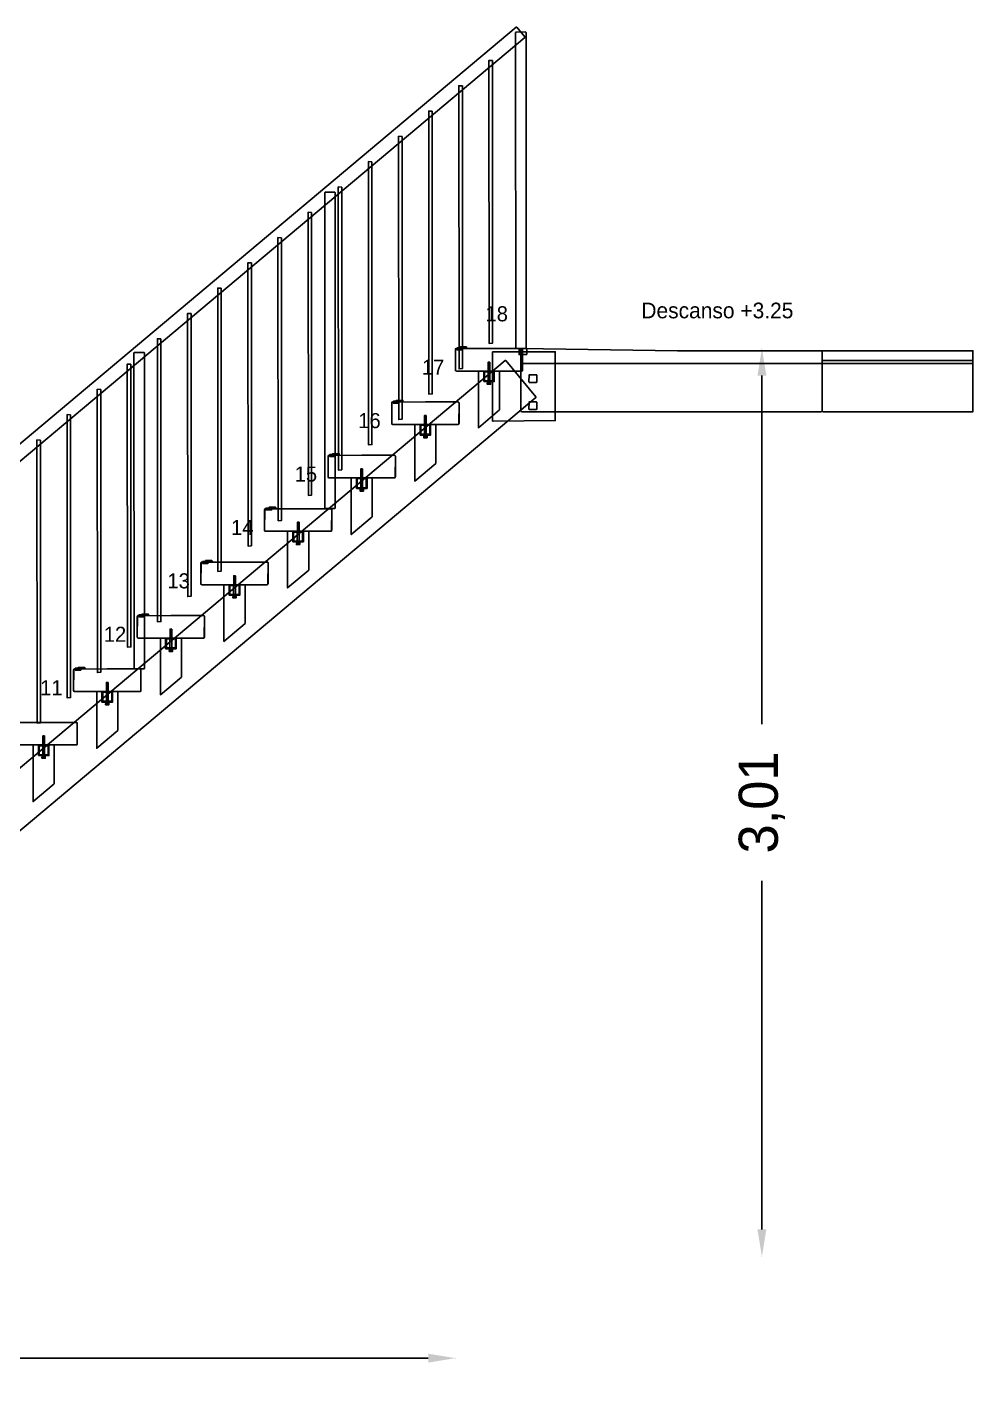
# Model space of a CAD drawing. Header units: metres. Extents: x 533 to 614.3, y -6.1 to 4.3.
# Drawn here: x 563.362 to 566.5, y -0.185 to 4.316 of the extents above; entities that cross this region are included whole.
import ezdxf

# ---------------------------------------------------------------- set-up
doc = ezdxf.new("R2010")
doc.units = ezdxf.units.M
for name, color, linetype in [('COTAS', 4, 'Continuous'), ('TEXTOS', 7, 'Continuous'), ('VISTA', 8, 'Continuous')]:
    doc.layers.add(name, color=color, linetype=linetype)
doc.dimstyles.get("Standard").update_dxf_attribs({"dimtxt": 2.5, "dimasz": 2.5, "dimexe": 1.25, "dimexo": 0.625, "dimtad": 1, "dimcen": 2.5, "dimazin": 3, "dimtfac": 1, "dimtmove": 0, "dimatfit": 3})

# ---------------------------------------------------------------- blocks, each defined once
blk = doc.blocks.new('_CLOSEDFILLED')
at = {"color": 0, "linetype": 'BYBLOCK'}
blk.add_solid([(-1, 0.164), (0, 0), (-1, -0.164)], dxfattribs=at)
blk = doc.blocks.new('*D3')
for p, q in [((565.8, 3.25), (565.8, 3.25)), ((565.8, 2.0036), (565.8, 3.16)), ((565.8, 0.3272), (565.8, 1.4836)), ((565.8, 0.2372), (565.8, 0.2372))]:
    blk.add_line(p, q)
at = {"layer": 'Defpoints'}
for p in [(565.8, 3.25), (565.8, 0.2372), (565.8, 0.2372)]:
    blk.add_point(p, dxfattribs=at)
at = {"layer": 'COTAS', "xscale": 0.09, "yscale": 0.09}
for p, rotation in [((565.8, 3.25), 90), ((565.8, 0.2372), 270)]:
    blk.add_blockref('_CLOSEDFILLED', p, dxfattribs=dict(at, rotation=rotation))
at = {"layer": 'COTAS', "insert": (565.8, 1.7436), "char_height": 0.13, "attachment_point": 5, "rotation": 90}
blk.add_mtext('3,01', dxfattribs=at)
blk = doc.blocks.new('*D4')
for p, q in [((561.194, -0.1), (561.194, -0.1)), ((561.284, -0.1), (562.7284, -0.1)), ((563.2484, -0.1), (564.6929, -0.1)), ((564.7829, -0.1), (564.7829, -0.1))]:
    blk.add_line(p, q)
at = {"layer": 'Defpoints'}
for p in [(561.194, -0.1), (561.194, -0.1), (564.7829, -0.1)]:
    blk.add_point(p, dxfattribs=at)
at = {"layer": 'COTAS', "xscale": 0.09, "yscale": 0.09, "rotation": 180}
blk.add_blockref('_CLOSEDFILLED', (561.194, -0.1), dxfattribs=at)
at = {"layer": 'COTAS', "xscale": 0.09, "yscale": 0.09}
blk.add_blockref('_CLOSEDFILLED', (564.7829, -0.1), dxfattribs=at)
at = {"layer": 'COTAS', "insert": (562.9884, -0.1), "char_height": 0.13, "attachment_point": 5}
blk.add_mtext('3,59', dxfattribs=at)

msp = doc.modelspace()

# ---------------------------------------------------------------- linework, layer by layer
at = {"layer": 'VISTA'}
for p, q in [((564.7832, 3.2475), (564.7829, 3.2465)), ((564.7829, 3.2125), (564.7829, 3.2465)), ((564.7832, 3.2475), (564.7835, 3.2485)), ((564.7837, 3.2488), (564.7835, 3.2485)), ((564.7837, 3.2488), (564.7839, 3.249)), ((564.7841, 3.2492), (564.7839, 3.249)), ((564.7844, 3.2494), (564.7841, 3.2492)), ((564.7854, 3.2497), (564.7844, 3.2494)), ((564.7864, 3.25), (564.7854, 3.2497)), ((564.7881, 3.246), (564.7881, 3.25)), ((564.7881, 3.246), (564.7882, 3.2459)), ((564.7882, 3.2459), (564.7883, 3.2458)), ((564.8063, 3.2458), (564.7883, 3.2458)), ((564.8065, 3.2459), (564.8063, 3.2458)), ((564.8065, 3.246), (564.8065, 3.25)), ((564.8065, 3.246), (564.8065, 3.2459)), ((564.8944, 3.25), (565.0025, 3.25)), ((565.0035, 3.2497), (565.0025, 3.25)), ((565.0045, 3.2494), (565.0035, 3.2497)), ((565.0048, 3.2492), (565.0045, 3.2494)), ((565.005, 3.249), (565.0048, 3.2492)), ((565.005, 3.249), (565.0052, 3.2488)), ((565.0054, 3.2485), (565.0052, 3.2488)), ((565.0054, 3.2485), (565.0057, 3.2475)), ((565.006, 3.2465), (565.0057, 3.2475)), ((565.006, 3.2465), (565.006, 3.2125)), ((564.7829, 3.2125), (564.7829, 3.1785)), ((565.006, 3.1785), (565.006, 3.2125)), ((564.7832, 3.1775), (564.7829, 3.1785)), ((564.7832, 3.1775), (564.7835, 3.1765)), ((564.7837, 3.1762), (564.7835, 3.1765)), ((564.7837, 3.1762), (564.7839, 3.176)), ((564.7839, 3.176), (564.7841, 3.1758)), ((564.7841, 3.1758), (564.7844, 3.1756)), ((564.7844, 3.1756), (564.7854, 3.1753)), ((564.7854, 3.1753), (564.7864, 3.175)), ((564.7864, 3.175), (564.8944, 3.175)), ((564.8944, 3.175), (565.0025, 3.175)), ((565.0025, 3.175), (565.0035, 3.1753)), ((565.0035, 3.1753), (565.0045, 3.1756)), ((565.0045, 3.1756), (565.0048, 3.1758)), ((565.0048, 3.1758), (565.005, 3.176)), ((565.005, 3.176), (565.0052, 3.1762)), ((565.0054, 3.1765), (565.0052, 3.1762)), ((565.0054, 3.1765), (565.0057, 3.1775)), ((565.006, 3.1785), (565.0057, 3.1775)), ((564.5721, 3.0703), (564.5718, 3.0693)), ((564.5718, 3.0353), (564.5718, 3.0693)), ((564.5721, 3.0703), (564.5724, 3.0713)), ((564.5726, 3.0715), (564.5724, 3.0713)), ((564.5726, 3.0715), (564.5728, 3.0718)), ((564.573, 3.0719), (564.5728, 3.0718)), ((564.5733, 3.0721), (564.573, 3.0719)), ((564.5743, 3.0725), (564.5733, 3.0721)), ((564.5753, 3.0728), (564.5743, 3.0725)), ((564.577, 3.0688), (564.577, 3.0728)), ((564.577, 3.0688), (564.5771, 3.0686)), ((564.5771, 3.0686), (564.5772, 3.0686)), ((564.5952, 3.0686), (564.5772, 3.0686)), ((564.5954, 3.0686), (564.5952, 3.0686)), ((564.5954, 3.0688), (564.5954, 3.0728)), ((564.5954, 3.0688), (564.5954, 3.0686)), ((564.6833, 3.0728), (564.7914, 3.0728)), ((564.7924, 3.0725), (564.7914, 3.0728)), ((564.7934, 3.0721), (564.7924, 3.0725)), ((564.7936, 3.0719), (564.7934, 3.0721)), ((564.7939, 3.0718), (564.7936, 3.0719)), ((564.7939, 3.0718), (564.7941, 3.0715)), ((564.7942, 3.0713), (564.7941, 3.0715)), ((564.7942, 3.0713), (564.7946, 3.0703)), ((564.7949, 3.0693), (564.7946, 3.0703)), ((564.7949, 3.0693), (564.7949, 3.0353)), ((564.5718, 3.0353), (564.5718, 3.0013)), ((564.7949, 3.0013), (564.7949, 3.0353)), ((564.5721, 3.0003), (564.5718, 3.0013)), ((564.5721, 3.0003), (564.5724, 2.9993)), ((564.5726, 2.999), (564.5724, 2.9993)), ((564.5726, 2.999), (564.5728, 2.9988)), ((564.5728, 2.9988), (564.573, 2.9986)), ((564.573, 2.9986), (564.5733, 2.9984)), ((564.5733, 2.9984), (564.5743, 2.9981)), ((564.5743, 2.9981), (564.5753, 2.9978)), ((564.5753, 2.9978), (564.6833, 2.9978)), ((564.6833, 2.9978), (564.7914, 2.9978)), ((564.7914, 2.9978), (564.7924, 2.9981)), ((564.7924, 2.9981), (564.7934, 2.9984)), ((564.7934, 2.9984), (564.7936, 2.9986)), ((564.7936, 2.9986), (564.7939, 2.9988)), ((564.7939, 2.9988), (564.7941, 2.999)), ((564.7942, 2.9993), (564.7941, 2.999)), ((564.7942, 2.9993), (564.7946, 3.0003)), ((564.7949, 3.0013), (564.7946, 3.0003)), ((564.361, 2.8931), (564.3607, 2.8921)), ((564.3607, 2.8581), (564.3607, 2.8921)), ((564.361, 2.8931), (564.3613, 2.8941)), ((564.3615, 2.8943), (564.3613, 2.8941)), ((564.3615, 2.8943), (564.3617, 2.8945)), ((564.3619, 2.8947), (564.3617, 2.8945)), ((564.3621, 2.8949), (564.3619, 2.8947)), ((564.3632, 2.8952), (564.3621, 2.8949)), ((564.3642, 2.8956), (564.3632, 2.8952)), ((564.3659, 2.8916), (564.3659, 2.8956)), ((564.3659, 2.8916), (564.366, 2.8914)), ((564.366, 2.8914), (564.3661, 2.8914)), ((564.3841, 2.8914), (564.3661, 2.8914)), ((564.3843, 2.8914), (564.3841, 2.8914)), ((564.3843, 2.8916), (564.3843, 2.8956)), ((564.3843, 2.8916), (564.3843, 2.8914)), ((564.4722, 2.8956), (564.5803, 2.8956)), ((564.5813, 2.8952), (564.5803, 2.8956)), ((564.5823, 2.8949), (564.5813, 2.8952)), ((564.5825, 2.8947), (564.5823, 2.8949)), ((564.5828, 2.8945), (564.5825, 2.8947)), ((564.5828, 2.8945), (564.5829, 2.8943)), ((564.5831, 2.8941), (564.5829, 2.8943)), ((564.5831, 2.8941), (564.5835, 2.8931)), ((564.5838, 2.8921), (564.5835, 2.8931)), ((564.5838, 2.8921), (564.5838, 2.8581)), ((564.3607, 2.8581), (564.3607, 2.8241)), ((564.5838, 2.8241), (564.5838, 2.8581)), ((564.361, 2.823), (564.3607, 2.8241)), ((564.361, 2.823), (564.3613, 2.822)), ((564.3615, 2.8218), (564.3613, 2.822)), ((564.3615, 2.8218), (564.3617, 2.8216)), ((564.3617, 2.8216), (564.3619, 2.8214)), ((564.3619, 2.8214), (564.3621, 2.8212)), ((564.3621, 2.8212), (564.3632, 2.8209)), ((564.3632, 2.8209), (564.3642, 2.8206)), ((564.3642, 2.8206), (564.4722, 2.8206)), ((564.4722, 2.8206), (564.5803, 2.8206)), ((564.5803, 2.8206), (564.5813, 2.8209)), ((564.5813, 2.8209), (564.5823, 2.8212)), ((564.5823, 2.8212), (564.5825, 2.8214)), ((564.5825, 2.8214), (564.5828, 2.8216)), ((564.5828, 2.8216), (564.5829, 2.8218)), ((564.5831, 2.822), (564.5829, 2.8218)), ((564.5831, 2.822), (564.5835, 2.823)), ((564.5838, 2.8241), (564.5835, 2.823)), ((564.1499, 2.7158), (564.1496, 2.7148)), ((564.1496, 2.6808), (564.1496, 2.7148)), ((564.1499, 2.7158), (564.1502, 2.7169)), ((564.1504, 2.7171), (564.1502, 2.7169)), ((564.1504, 2.7171), (564.1506, 2.7173)), ((564.1508, 2.7175), (564.1506, 2.7173)), ((564.151, 2.7177), (564.1508, 2.7175)), ((564.152, 2.718), (564.151, 2.7177)), ((564.1531, 2.7183), (564.152, 2.718)), ((564.1548, 2.7143), (564.1548, 2.7183)), ((564.1548, 2.7143), (564.1549, 2.7142)), ((564.1549, 2.7142), (564.155, 2.7141)), ((564.173, 2.7141), (564.155, 2.7141)), ((564.1731, 2.7142), (564.173, 2.7141)), ((564.1732, 2.7143), (564.1731, 2.7142)), ((564.1732, 2.7143), (564.1732, 2.7183)), ((564.2611, 2.7183), (564.3692, 2.7183)), ((564.3702, 2.718), (564.3692, 2.7183)), ((564.3712, 2.7177), (564.3702, 2.718)), ((564.3714, 2.7175), (564.3712, 2.7177)), ((564.3716, 2.7173), (564.3714, 2.7175)), ((564.3716, 2.7173), (564.3718, 2.7171)), ((564.372, 2.7169), (564.3718, 2.7171)), ((564.372, 2.7169), (564.3723, 2.7158)), ((564.3727, 2.7148), (564.3723, 2.7158)), ((564.3727, 2.7148), (564.3727, 2.6808)), ((564.1496, 2.6808), (564.1496, 2.6468)), ((564.3727, 2.6468), (564.3727, 2.6808)), ((564.1499, 2.6458), (564.1496, 2.6468)), ((564.1499, 2.6458), (564.1502, 2.6448)), ((564.1504, 2.6446), (564.1502, 2.6448)), ((564.1504, 2.6446), (564.1506, 2.6444)), ((564.1506, 2.6444), (564.1508, 2.6442)), ((564.1508, 2.6442), (564.151, 2.644)), ((564.151, 2.644), (564.152, 2.6437)), ((564.152, 2.6437), (564.1531, 2.6433)), ((564.1531, 2.6433), (564.2611, 2.6433)), ((564.2611, 2.6433), (564.3692, 2.6433)), ((564.3692, 2.6433), (564.3702, 2.6437)), ((564.3702, 2.6437), (564.3712, 2.644)), ((564.3712, 2.644), (564.3714, 2.6442)), ((564.3714, 2.6442), (564.3716, 2.6444)), ((564.3716, 2.6444), (564.3718, 2.6446)), ((564.372, 2.6448), (564.3718, 2.6446)), ((564.372, 2.6448), (564.3723, 2.6458)), ((564.3727, 2.6468), (564.3723, 2.6458)), ((563.9388, 2.5386), (563.9384, 2.5376)), ((563.9384, 2.5036), (563.9384, 2.5376)), ((563.9388, 2.5386), (563.9391, 2.5396)), ((563.9393, 2.5399), (563.9391, 2.5396)), ((563.9393, 2.5399), (563.9395, 2.5401)), ((563.9397, 2.5403), (563.9395, 2.5401)), ((563.9399, 2.5405), (563.9397, 2.5403)), ((563.9409, 2.5408), (563.9399, 2.5405)), ((563.9419, 2.5411), (563.9409, 2.5408)), ((563.9437, 2.5371), (563.9437, 2.5411)), ((563.9437, 2.5371), (563.9437, 2.537)), ((563.9437, 2.537), (563.9439, 2.5369)), ((563.9619, 2.5369), (563.9439, 2.5369)), ((563.962, 2.537), (563.9619, 2.5369)), ((563.9621, 2.5371), (563.962, 2.537)), ((563.9621, 2.5371), (563.9621, 2.5411)), ((564.05, 2.5411), (564.1581, 2.5411)), ((564.1591, 2.5408), (564.1581, 2.5411)), ((564.1601, 2.5405), (564.1591, 2.5408)), ((564.1603, 2.5403), (564.1601, 2.5405)), ((564.1605, 2.5401), (564.1603, 2.5403)), ((564.1605, 2.5401), (564.1607, 2.5399)), ((564.1609, 2.5396), (564.1607, 2.5399)), ((564.1609, 2.5396), (564.1612, 2.5386)), ((564.1616, 2.5376), (564.1612, 2.5386)), ((564.1616, 2.5376), (564.1616, 2.5036)), ((563.9384, 2.5036), (563.9384, 2.4696)), ((564.1616, 2.4696), (564.1616, 2.5036)), ((563.9388, 2.4686), (563.9384, 2.4696)), ((563.9388, 2.4686), (563.9391, 2.4676)), ((563.9393, 2.4674), (563.9391, 2.4676)), ((563.9393, 2.4674), (563.9395, 2.4671)), ((563.9395, 2.4671), (563.9397, 2.4669)), ((563.9397, 2.4669), (563.9399, 2.4668)), ((563.9399, 2.4668), (563.9409, 2.4664)), ((563.9409, 2.4664), (563.9419, 2.4661)), ((563.9419, 2.4661), (564.05, 2.4661)), ((564.05, 2.4661), (564.1581, 2.4661)), ((564.1581, 2.4661), (564.1591, 2.4664)), ((564.1591, 2.4664), (564.1601, 2.4668)), ((564.1601, 2.4668), (564.1603, 2.4669)), ((564.1603, 2.4669), (564.1605, 2.4671)), ((564.1605, 2.4671), (564.1607, 2.4674)), ((564.1609, 2.4676), (564.1607, 2.4674)), ((564.1609, 2.4676), (564.1612, 2.4686)), ((564.1616, 2.4696), (564.1612, 2.4686)), ((563.7277, 2.3614), (563.7273, 2.3604)), ((563.7273, 2.3264), (563.7273, 2.3604)), ((563.7277, 2.3614), (563.728, 2.3624)), ((563.7282, 2.3626), (563.728, 2.3624)), ((563.7282, 2.3626), (563.7284, 2.3629)), ((563.7286, 2.3631), (563.7284, 2.3629)), ((563.7288, 2.3632), (563.7286, 2.3631)), ((563.7298, 2.3636), (563.7288, 2.3632)), ((563.7308, 2.3639), (563.7298, 2.3636)), ((563.7326, 2.3599), (563.7326, 2.3639)), ((563.7326, 2.3599), (563.7326, 2.3597)), ((563.7326, 2.3597), (563.7328, 2.3597)), ((563.7508, 2.3597), (563.7328, 2.3597)), ((563.7509, 2.3597), (563.7508, 2.3597)), ((563.751, 2.3599), (563.7509, 2.3597)), ((563.751, 2.3599), (563.751, 2.3639)), ((563.8389, 2.3639), (563.9469, 2.3639)), ((563.948, 2.3636), (563.9469, 2.3639)), ((563.949, 2.3632), (563.948, 2.3636)), ((563.9492, 2.3631), (563.949, 2.3632)), ((563.9494, 2.3629), (563.9492, 2.3631)), ((563.9494, 2.3629), (563.9496, 2.3626)), ((563.9498, 2.3624), (563.9496, 2.3626)), ((563.9498, 2.3624), (563.9501, 2.3614)), ((563.9504, 2.3604), (563.9501, 2.3614)), ((563.9504, 2.3604), (563.9504, 2.3264)), ((563.7273, 2.3264), (563.7273, 2.2924)), ((563.9504, 2.2924), (563.9504, 2.3264)), ((563.7277, 2.2914), (563.7273, 2.2924)), ((563.7277, 2.2914), (563.728, 2.2904)), ((563.7282, 2.2901), (563.728, 2.2904)), ((563.7282, 2.2901), (563.7284, 2.2899)), ((563.7284, 2.2899), (563.7286, 2.2897)), ((563.7286, 2.2897), (563.7288, 2.2895)), ((563.7288, 2.2895), (563.7298, 2.2892)), ((563.7298, 2.2892), (563.7308, 2.2889)), ((563.7308, 2.2889), (563.8389, 2.2889)), ((563.8389, 2.2889), (563.9469, 2.2889)), ((563.9469, 2.2889), (563.948, 2.2892)), ((563.948, 2.2892), (563.949, 2.2895)), ((563.949, 2.2895), (563.9492, 2.2897)), ((563.9492, 2.2897), (563.9494, 2.2899)), ((563.9494, 2.2899), (563.9496, 2.2901)), ((563.9498, 2.2904), (563.9496, 2.2901)), ((563.9498, 2.2904), (563.9501, 2.2914)), ((563.9504, 2.2924), (563.9501, 2.2914)), ((563.5165, 2.1842), (563.5162, 2.1832)), ((563.5162, 2.1492), (563.5162, 2.1832)), ((563.5165, 2.1842), (563.5169, 2.1852)), ((563.5171, 2.1854), (563.5169, 2.1852)), ((563.5171, 2.1854), (563.5172, 2.1856)), ((563.5175, 2.1858), (563.5172, 2.1856)), ((563.5177, 2.186), (563.5175, 2.1858)), ((563.5187, 2.1863), (563.5177, 2.186)), ((563.5197, 2.1867), (563.5187, 2.1863)), ((563.5215, 2.1827), (563.5215, 2.1867)), ((563.5215, 2.1827), (563.5215, 2.1825)), ((563.5215, 2.1825), (563.5217, 2.1825)), ((563.5397, 2.1825), (563.5217, 2.1825)), ((563.5398, 2.1825), (563.5397, 2.1825)), ((563.5399, 2.1827), (563.5398, 2.1825)), ((563.5399, 2.1827), (563.5399, 2.1867)), ((563.6278, 2.1867), (563.7358, 2.1867)), ((563.7368, 2.1863), (563.7358, 2.1867)), ((563.7379, 2.186), (563.7368, 2.1863)), ((563.7381, 2.1858), (563.7379, 2.186)), ((563.7383, 2.1856), (563.7381, 2.1858)), ((563.7383, 2.1856), (563.7385, 2.1854)), ((563.7387, 2.1852), (563.7385, 2.1854)), ((563.7387, 2.1852), (563.739, 2.1842)), ((563.7393, 2.1832), (563.739, 2.1842)), ((563.7393, 2.1832), (563.7393, 2.1492)), ((563.5162, 2.1492), (563.5162, 2.1152)), ((563.7393, 2.1152), (563.7393, 2.1492)), ((563.5165, 2.1142), (563.5162, 2.1152)), ((563.5165, 2.1142), (563.5169, 2.1131)), ((563.5171, 2.1129), (563.5169, 2.1131)), ((563.5171, 2.1129), (563.5172, 2.1127)), ((563.5172, 2.1127), (563.5175, 2.1125)), ((563.5175, 2.1125), (563.5177, 2.1123)), ((563.5177, 2.1123), (563.5187, 2.112)), ((563.5187, 2.112), (563.5197, 2.1117)), ((563.5197, 2.1117), (563.6278, 2.1117)), ((563.6278, 2.1117), (563.7358, 2.1117)), ((563.7358, 2.1117), (563.7368, 2.112)), ((563.7368, 2.112), (563.7379, 2.1123)), ((563.7379, 2.1123), (563.7381, 2.1125)), ((563.7381, 2.1125), (563.7383, 2.1127)), ((563.7383, 2.1127), (563.7385, 2.1129)), ((563.7387, 2.1131), (563.7385, 2.1129)), ((563.7387, 2.1131), (563.739, 2.1142)), ((563.7393, 2.1152), (563.739, 2.1142)), ((563.4167, 2.0094), (563.5247, 2.0094)), ((563.5257, 2.0091), (563.5247, 2.0094)), ((563.5267, 2.0088), (563.5257, 2.0091)), ((563.527, 2.0086), (563.5267, 2.0088)), ((563.5272, 2.0084), (563.527, 2.0086)), ((563.5272, 2.0084), (563.5274, 2.0082)), ((563.5276, 2.008), (563.5274, 2.0082)), ((563.5276, 2.008), (563.5279, 2.007)), ((563.5282, 2.0059), (563.5279, 2.007)), ((563.5282, 2.0059), (563.5282, 1.9719)), ((563.5272, 1.9355), (563.5274, 1.9357)), ((563.5276, 1.9359), (563.5274, 1.9357)), ((563.5276, 1.9359), (563.5279, 1.9369)), ((563.5282, 1.9379), (563.5279, 1.9369)), ((563.5282, 1.9379), (563.5282, 1.9719)), ((563.3086, 1.9344), (563.4167, 1.9344)), ((563.4167, 1.9344), (563.5247, 1.9344)), ((563.5247, 1.9344), (563.5257, 1.9348)), ((563.5257, 1.9348), (563.5267, 1.9351)), ((563.5267, 1.9351), (563.527, 1.9353)), ((563.527, 1.9353), (563.5272, 1.9355))]:
    msp.add_line(p, q, dxfattribs=at)
for points in [[(564.9844, 4.3161), (564.9868, 4.3159), (565.0132, 4.284), (565.013, 4.2816), (561.2156, 1.0939), (561.2132, 1.0941), (561.1869, 1.1272), (564.9844, 4.3161)], [(564.9844, 4.3161), (564.9868, 4.3159), (565.0132, 4.284), (565.013, 4.2816), (561.2156, 1.0939), (561.2132, 1.0941), (561.1869, 1.1272), (564.9844, 4.3161)], [(564.9825, 4.2981), (564.9842, 4.2998), (565.0158, 4.3), (565.0175, 4.2983), (565.0175, 3.2517), (565.0158, 3.25), (564.9833, 3.2503), (564.9825, 4.2981)], [(564.9825, 4.2981), (564.9842, 4.2998), (565.0158, 4.3), (565.0175, 4.2983), (565.0175, 3.2517), (565.0158, 3.25), (564.9833, 3.2503), (564.9825, 4.2981)], [(564.906, 4.2051), (564.906, 3.2671), (564.895, 3.266), (564.8943, 4.2057), (564.906, 4.2051)], [(564.906, 4.2051), (564.906, 3.2671), (564.895, 3.266), (564.8943, 4.2057), (564.906, 4.2051)], [(564.806, 4.1212), (564.806, 3.1832), (564.795, 3.182), (564.7943, 4.1217), (564.806, 4.1212)], [(564.806, 4.1212), (564.806, 3.1832), (564.795, 3.182), (564.7943, 4.1217), (564.806, 4.1212)], [(564.706, 4.0372), (564.706, 3.0992), (564.695, 3.0981), (564.6943, 4.0378), (564.706, 4.0372)], [(564.706, 4.0372), (564.706, 3.0992), (564.695, 3.0981), (564.6943, 4.0378), (564.706, 4.0372)], [(564.606, 3.9533), (564.606, 3.0153), (564.595, 3.0141), (564.5943, 3.9538), (564.606, 3.9533)], [(564.606, 3.9533), (564.606, 3.0153), (564.595, 3.0141), (564.5943, 3.9538), (564.606, 3.9533)], [(564.506, 3.8693), (564.506, 2.9313), (564.495, 2.9302), (564.4943, 3.8699), (564.506, 3.8693)], [(564.506, 3.8693), (564.506, 2.9313), (564.495, 2.9302), (564.4943, 3.8699), (564.506, 3.8693)], [(564.406, 3.7854), (564.406, 2.8474), (564.395, 2.8462), (564.3943, 3.7859), (564.406, 3.7854)], [(564.406, 3.7854), (564.406, 2.8474), (564.395, 2.8462), (564.3943, 3.7859), (564.406, 3.7854)], [(564.3492, 3.7664), (564.3509, 3.7681), (564.3825, 3.7685), (564.3842, 3.7669), (564.3842, 2.7203), (564.3825, 2.7185), (564.35, 2.7186), (564.3492, 3.7664)], [(564.3492, 3.7664), (564.3509, 3.7681), (564.3825, 3.7685), (564.3842, 3.7669), (564.3842, 2.7203), (564.3825, 2.7185), (564.35, 2.7186), (564.3492, 3.7664)], [(564.306, 3.7014), (564.306, 2.7634), (564.295, 2.7623), (564.2943, 3.702), (564.306, 3.7014)], [(564.306, 3.7014), (564.306, 2.7634), (564.295, 2.7623), (564.2943, 3.702), (564.306, 3.7014)], [(564.206, 3.6175), (564.206, 2.6795), (564.195, 2.6784), (564.1943, 3.6181), (564.206, 3.6175)], [(564.206, 3.6175), (564.206, 2.6795), (564.195, 2.6784), (564.1943, 3.6181), (564.206, 3.6175)], [(564.106, 3.5336), (564.106, 2.5956), (564.095, 2.5944), (564.0943, 3.5341), (564.106, 3.5336)], [(564.106, 3.5336), (564.106, 2.5956), (564.095, 2.5944), (564.0943, 3.5341), (564.106, 3.5336)], [(564.006, 3.4496), (564.006, 2.5116), (563.995, 2.5105), (563.9943, 3.4502), (564.006, 3.4496)], [(564.006, 3.4496), (564.006, 2.5116), (563.995, 2.5105), (563.9943, 3.4502), (564.006, 3.4496)], [(563.906, 3.3657), (563.906, 2.4277), (563.895, 2.4265), (563.8943, 3.3662), (563.906, 3.3657)], [(563.906, 3.3657), (563.906, 2.4277), (563.895, 2.4265), (563.8943, 3.3662), (563.906, 3.3657)], [(563.806, 3.2817), (563.806, 2.3437), (563.795, 2.3426), (563.7943, 3.2823), (563.806, 3.2817)], [(563.806, 3.2817), (563.806, 2.3437), (563.795, 2.3426), (563.7943, 3.2823), (563.806, 3.2817)], [(564.7864, 3.25), (565.0045, 3.2494), (565.006, 3.2465), (565.0054, 3.1765), (565.0025, 3.175), (564.7844, 3.1756), (564.7835, 3.1765), (564.7829, 3.1785), (564.7835, 3.2485), (564.7864, 3.25)], [(564.7846, 3.2483), (564.7846, 3.249), (564.7839, 3.2483), (564.7846, 3.2483)], [(564.8063, 3.252), (564.8063, 3.246), (564.7883, 3.246), (564.7883, 3.252), (564.8063, 3.252)], [(564.8063, 3.246), (564.7973, 3.246), (564.7883, 3.246), (564.7883, 3.249), (564.7883, 3.252), (564.7973, 3.252), (564.8063, 3.252), (564.8063, 3.249), (564.8063, 3.246)], [(564.7981, 3.2502), (564.7979, 3.2507), (564.7979, 3.2543), (564.7981, 3.2548), (564.7986, 3.255), (564.8192, 3.255), (564.8197, 3.2548), (564.8199, 3.2543), (564.8199, 3.2507), (564.8197, 3.2502), (564.8192, 3.25), (564.7986, 3.25), (564.7981, 3.2502)], [(564.7986, 3.255), (564.8199, 3.2543), (564.8192, 3.25), (564.7981, 3.2507), (564.7986, 3.255)], [(565.0195, 3.25), (565.0195, 3.23), (564.9945, 3.2299), (564.9945, 3.2499), (565.0195, 3.25)], [(565.0195, 3.23), (565.007, 3.23), (564.9945, 3.2299), (564.9945, 3.2399), (564.9945, 3.2499), (565.007, 3.25), (565.0195, 3.25), (565.0195, 3.24), (565.0195, 3.23)], [(565.0003, 3.2003), (565, 3.201), (565, 3.249), (565.0003, 3.2497), (565.001, 3.25), (565.52, 3.2422), (565.999, 3.2422), (565.9997, 3.2419), (566, 3.2412), (566, 3.201), (565.9997, 3.2003), (565.999, 3.2), (565.001, 3.2), (565.0003, 3.2003)], [(565.0047, 3.2487), (565.0043, 3.249), (565.0043, 3.2483), (565.0047, 3.2487)], [(566.001, 3.21), (566.0003, 3.2103), (566, 3.211), (566, 3.2412), (566.0003, 3.2419), (566.0011, 3.2422), (566.5, 3.2422), (566.5, 3.21), (566.001, 3.21)], [(564.9477, 3.2099), (564.9501, 3.2097), (565.0499, 3.0896), (565.0496, 3.0872), (561.2523, -0.0999), (561.2513, -0.1003), (561.2513, -0.1001), (561.2521, -0.0997), (561.2518, -0.0994), (561.2499, -0.0997), (561.1502, 0.0216), (564.9477, 3.2099)], [(564.9477, 3.2099), (564.9501, 3.2097), (565.0499, 3.0896), (565.0496, 3.0872), (561.2523, -0.0999), (561.2513, -0.1003), (561.2513, -0.1001), (561.2521, -0.0997), (561.2518, -0.0994), (561.2499, -0.0997), (561.1502, 0.0216), (564.9477, 3.2099)], [(563.706, 3.1978), (563.706, 2.2598), (563.695, 2.2586), (563.6943, 3.1983), (563.706, 3.1978)], [(563.706, 3.1978), (563.706, 2.2598), (563.695, 2.2586), (563.6943, 3.1983), (563.706, 3.1978)], [(563.7158, 3.2347), (563.7175, 3.2365), (563.7491, 3.2369), (563.7508, 3.2352), (563.7508, 2.1886), (563.7491, 2.1869), (563.7167, 2.1869), (563.7158, 3.2347)], [(563.7158, 3.2347), (563.7175, 3.2365), (563.7491, 3.2369), (563.7508, 3.2352), (563.7508, 2.1886), (563.7491, 2.1869), (563.7167, 2.1869), (563.7158, 3.2347)], [(564.8974, 3.205), (564.8974, 3.135), (564.8914, 3.135), (564.8918, 3.205), (564.8974, 3.205)], [(564.8974, 3.205), (564.8974, 3.135), (564.8914, 3.135), (564.8918, 3.205), (564.8974, 3.205)], [(564.9059, 3.2379), (564.908, 3.2388), (565.1141, 3.2391), (565.1141, 3.0109), (564.908, 3.0088), (564.9059, 3.0096), (564.9059, 3.2379)], [(564.9059, 3.2379), (564.908, 3.2388), (565.1141, 3.2391), (565.1141, 3.0109), (564.908, 3.0088), (564.9059, 3.0096), (564.9059, 3.2379)], [(564.9065, 3.2373), (564.9065, 3.2379), (564.9059, 3.2379), (564.9065, 3.2373)], [(564.9065, 3.2373), (564.9065, 3.2379), (564.9059, 3.2379), (564.9065, 3.2373)], [(565.0009, 3.0409), (565.0007, 3.0411), (565.0006, 3.0413), (565.0003, 3.0422), (565, 3.043), (565, 3.1231), (565, 3.197), (565.0003, 3.1979), (565.0006, 3.1987), (565.0007, 3.1989), (565.0009, 3.1991), (565.0011, 3.1993), (565.0013, 3.1994), (565.0022, 3.1997), (565.003, 3.2), (565.52, 3.2), (565.997, 3.2), (565.9979, 3.1997), (565.9987, 3.1994), (565.9989, 3.1993), (565.9991, 3.1991), (565.9993, 3.1989), (565.9994, 3.1987), (565.9997, 3.1979), (566, 3.197), (566, 3.1231), (566, 3.043), (565.9997, 3.0422), (565.9994, 3.0413), (565.9993, 3.0411), (565.9991, 3.0409), (565.9989, 3.0407), (565.9987, 3.0406), (565.9979, 3.0403), (565.997, 3.04), (565.52, 3.04), (565.003, 3.04), (565.0022, 3.0403), (565.0013, 3.0406), (565.0011, 3.0407), (565.0009, 3.0409)], [(565.1135, 3.2385), (565.1141, 3.2385), (565.1141, 3.2391), (565.1135, 3.2385)], [(565.1135, 3.2385), (565.1141, 3.2385), (565.1141, 3.2391), (565.1135, 3.2385)], [(566, 3.2), (566, 3.21), (566.5, 3.21), (566.5, 3.2), (566, 3.2)], [(566.0009, 3.0409), (566.0007, 3.0411), (566.0006, 3.0413), (566.0003, 3.0422), (566, 3.043), (566, 3.1231), (566, 3.197), (566.0003, 3.1979), (566.0006, 3.1987), (566.0007, 3.1989), (566.0009, 3.1991), (566.0011, 3.1993), (566.0013, 3.1994), (566.0022, 3.1997), (566.003, 3.2), (566.5, 3.2), (566.5, 3.04), (566.003, 3.04), (566.0022, 3.0403), (566.0013, 3.0406), (566.0011, 3.0407), (566.0009, 3.0409)], [(564.7839, 3.1764), (564.7839, 3.1764), (564.7842, 3.1763), (564.7839, 3.1764)], [(564.7842, 3.1763), (564.7846, 3.176), (564.7846, 3.1767), (564.7842, 3.1763)], [(564.9294, 3.0458), (564.8594, 2.987), (564.8594, 3.175), (564.9294, 3.175), (564.9294, 3.0458)], [(564.9294, 3.0458), (564.8594, 2.987), (564.8594, 3.175), (564.9294, 3.175), (564.9294, 3.0458)], [(564.877, 3.14), (564.877, 3.1401), (564.8769, 3.1405), (564.8769, 3.1745), (564.877, 3.1749), (564.877, 3.175), (564.9119, 3.175), (564.9119, 3.1749), (564.9119, 3.1745), (564.9119, 3.1405), (564.9119, 3.1401), (564.9119, 3.14), (564.877, 3.14)], [(564.877, 3.14), (564.877, 3.175), (564.9119, 3.175), (564.9116, 3.1401), (564.877, 3.14)], [(564.9094, 3.1425), (564.9094, 3.1725), (564.8794, 3.1725), (564.8797, 3.1429), (564.9094, 3.1425)], [(565.0043, 3.176), (565.005, 3.1767), (565.0043, 3.1767), (565.0043, 3.176)], [(565.0287, 3.1373), (565.027, 3.1387), (565.0273, 3.1623), (565.0277, 3.1613), (565.0287, 3.163), (565.0523, 3.1627), (565.0513, 3.1623), (565.053, 3.1613), (565.0527, 3.1377), (565.0523, 3.1387), (565.0513, 3.137), (565.0287, 3.137), (565.0287, 3.1373)], [(565.0287, 3.1373), (565.027, 3.1387), (565.0273, 3.1623), (565.0277, 3.1613), (565.0287, 3.163), (565.0523, 3.1627), (565.0513, 3.1623), (565.053, 3.1613), (565.0527, 3.1377), (565.0523, 3.1387), (565.0513, 3.137), (565.0287, 3.137), (565.0287, 3.1373)], [(563.606, 3.1138), (563.606, 2.1758), (563.595, 2.1747), (563.5943, 3.1144), (563.606, 3.1138)], [(563.606, 3.1138), (563.606, 2.1758), (563.595, 2.1747), (563.5943, 3.1144), (563.606, 3.1138)], [(564.8999, 3.14), (564.8999, 3.131), (564.8889, 3.131), (564.8897, 3.14), (564.8999, 3.14)], [(564.8999, 3.14), (564.8999, 3.131), (564.8889, 3.131), (564.8897, 3.14), (564.8999, 3.14)], [(564.5753, 3.0728), (564.7934, 3.0721), (564.7949, 3.0693), (564.7942, 2.9993), (564.7914, 2.9978), (564.5733, 2.9984), (564.5718, 3.0013), (564.5724, 3.0713), (564.5753, 3.0728)], [(564.5735, 3.071), (564.5735, 3.0717), (564.5728, 3.071), (564.5735, 3.071)], [(564.5952, 3.0748), (564.5952, 3.0688), (564.5772, 3.0688), (564.5772, 3.0748), (564.5952, 3.0748)], [(564.5952, 3.0688), (564.5862, 3.0688), (564.5772, 3.0688), (564.5772, 3.0718), (564.5772, 3.0748), (564.5862, 3.0748), (564.5952, 3.0748), (564.5952, 3.0718), (564.5952, 3.0688)], [(564.587, 3.073), (564.5868, 3.0735), (564.5868, 3.0771), (564.587, 3.0776), (564.5875, 3.0778), (564.6081, 3.0778), (564.6086, 3.0776), (564.6088, 3.0771), (564.6088, 3.0735), (564.6086, 3.073), (564.6081, 3.0728), (564.5875, 3.0728), (564.587, 3.073)], [(564.5875, 3.0778), (564.6088, 3.0771), (564.6081, 3.0728), (564.587, 3.0735), (564.5875, 3.0778)], [(564.7936, 3.0715), (564.7931, 3.0717), (564.7931, 3.071), (564.7936, 3.0715)], [(565.0287, 3.0473), (565.027, 3.0487), (565.0273, 3.0723), (565.0277, 3.0713), (565.0287, 3.073), (565.0523, 3.0727), (565.0513, 3.0723), (565.053, 3.0713), (565.0527, 3.0477), (565.0523, 3.0487), (565.0513, 3.047), (565.0287, 3.047), (565.0287, 3.0473)], [(565.0287, 3.0473), (565.027, 3.0487), (565.0273, 3.0723), (565.0277, 3.0713), (565.0287, 3.073), (565.0523, 3.0727), (565.0513, 3.0723), (565.053, 3.0713), (565.0527, 3.0477), (565.0523, 3.0487), (565.0513, 3.047), (565.0287, 3.047), (565.0287, 3.0473)], [(563.506, 3.0299), (563.506, 2.0919), (563.495, 2.0907), (563.4943, 3.0304), (563.506, 3.0299)], [(563.506, 3.0299), (563.506, 2.0919), (563.495, 2.0907), (563.4943, 3.0304), (563.506, 3.0299)], [(564.6863, 3.0278), (564.6863, 2.9578), (564.6803, 2.9578), (564.6807, 3.0278), (564.6863, 3.0278)], [(564.6863, 3.0278), (564.6863, 2.9578), (564.6803, 2.9578), (564.6807, 3.0278), (564.6863, 3.0278)], [(564.5731, 2.9991), (564.5735, 2.9988), (564.5735, 2.9995), (564.5731, 2.9991)], [(564.7183, 2.8685), (564.6483, 2.8098), (564.6483, 2.9978), (564.7183, 2.9978), (564.7183, 2.8685)], [(564.7183, 2.8685), (564.6483, 2.8098), (564.6483, 2.9978), (564.7183, 2.9978), (564.7183, 2.8685)], [(564.6659, 2.9628), (564.6659, 2.9629), (564.6658, 2.9633), (564.6658, 2.9973), (564.6659, 2.9976), (564.6659, 2.9978), (564.7008, 2.9978), (564.7008, 2.9976), (564.7008, 2.9973), (564.7008, 2.9633), (564.7008, 2.9629), (564.7008, 2.9628), (564.6659, 2.9628)], [(564.6659, 2.9628), (564.6659, 2.9978), (564.7008, 2.9978), (564.7005, 2.9629), (564.6659, 2.9628)], [(564.6983, 2.9653), (564.6983, 2.9953), (564.6683, 2.9953), (564.6686, 2.9656), (564.6983, 2.9653)], [(564.7931, 2.9988), (564.7939, 2.9995), (564.7931, 2.9995), (564.7931, 2.9988)], [(564.9065, 3.0103), (564.9059, 3.0103), (564.9059, 3.0096), (564.9065, 3.0103)], [(564.9065, 3.0103), (564.9059, 3.0103), (564.9059, 3.0096), (564.9065, 3.0103)], [(565.1135, 3.0115), (565.1135, 3.0109), (565.1141, 3.0109), (565.1135, 3.0115)], [(565.1135, 3.0115), (565.1135, 3.0109), (565.1141, 3.0109), (565.1135, 3.0115)], [(563.406, 2.9459), (563.406, 2.0079), (563.395, 2.0068), (563.3943, 2.9465), (563.406, 2.9459)], [(563.406, 2.9459), (563.406, 2.0079), (563.395, 2.0068), (563.3943, 2.9465), (563.406, 2.9459)], [(564.6888, 2.9628), (564.6888, 2.9538), (564.6778, 2.9538), (564.6786, 2.9628), (564.6888, 2.9628)], [(564.6888, 2.9628), (564.6888, 2.9538), (564.6778, 2.9538), (564.6786, 2.9628), (564.6888, 2.9628)], [(564.3642, 2.8956), (564.5823, 2.8949), (564.5838, 2.8921), (564.5831, 2.822), (564.5803, 2.8206), (564.3621, 2.8212), (564.3607, 2.8241), (564.3613, 2.8941), (564.3642, 2.8956)], [(564.3624, 2.8938), (564.3624, 2.8945), (564.3617, 2.8938), (564.3624, 2.8938)], [(564.3841, 2.8976), (564.3841, 2.8916), (564.3661, 2.8916), (564.3661, 2.8976), (564.3841, 2.8976)], [(564.3841, 2.8916), (564.3751, 2.8916), (564.3661, 2.8916), (564.3661, 2.8946), (564.3661, 2.8976), (564.3751, 2.8976), (564.3841, 2.8976), (564.3841, 2.8946), (564.3841, 2.8916)], [(564.3759, 2.8958), (564.3757, 2.8963), (564.3757, 2.8999), (564.3759, 2.9004), (564.3764, 2.9006), (564.397, 2.9006), (564.3975, 2.9004), (564.3977, 2.8999), (564.3977, 2.8963), (564.3975, 2.8958), (564.397, 2.8956), (564.3764, 2.8956), (564.3759, 2.8958)], [(564.3764, 2.9006), (564.3977, 2.8999), (564.397, 2.8956), (564.3759, 2.8963), (564.3764, 2.9006)], [(564.5825, 2.8943), (564.582, 2.8945), (564.582, 2.8938), (564.5825, 2.8943)], [(564.4752, 2.8506), (564.4752, 2.7806), (564.4692, 2.7806), (564.4696, 2.8506), (564.4752, 2.8506)], [(564.4752, 2.8506), (564.4752, 2.7806), (564.4692, 2.7806), (564.4696, 2.8506), (564.4752, 2.8506)], [(564.362, 2.8218), (564.3624, 2.8216), (564.3624, 2.8223), (564.362, 2.8218)], [(564.5072, 2.6913), (564.4372, 2.6326), (564.4372, 2.8206), (564.5072, 2.8206), (564.5072, 2.6913)], [(564.5072, 2.6913), (564.4372, 2.6326), (564.4372, 2.8206), (564.5072, 2.8206), (564.5072, 2.6913)], [(564.4548, 2.7856), (564.4547, 2.7857), (564.4547, 2.7861), (564.4547, 2.8201), (564.4547, 2.8204), (564.4548, 2.8206), (564.4896, 2.8206), (564.4897, 2.8204), (564.4897, 2.8201), (564.4897, 2.7861), (564.4897, 2.7857), (564.4896, 2.7856), (564.4548, 2.7856)], [(564.4548, 2.7856), (564.4548, 2.8206), (564.4896, 2.8206), (564.4894, 2.7857), (564.4548, 2.7856)], [(564.4872, 2.7881), (564.4872, 2.8181), (564.4572, 2.8181), (564.4575, 2.7884), (564.4872, 2.7881)], [(564.582, 2.8216), (564.5827, 2.8223), (564.582, 2.8223), (564.582, 2.8216)], [(564.4777, 2.7856), (564.4777, 2.7766), (564.4667, 2.7766), (564.4675, 2.7856), (564.4777, 2.7856)], [(564.4777, 2.7856), (564.4777, 2.7766), (564.4667, 2.7766), (564.4675, 2.7856), (564.4777, 2.7856)], [(564.1531, 2.7183), (564.3712, 2.7177), (564.3727, 2.7148), (564.372, 2.6448), (564.3692, 2.6433), (564.151, 2.644), (564.1496, 2.6468), (564.1502, 2.7169), (564.1531, 2.7183)], [(564.1513, 2.7166), (564.1513, 2.7173), (564.1506, 2.7166), (564.1513, 2.7166)], [(564.173, 2.7203), (564.173, 2.7143), (564.155, 2.7143), (564.155, 2.7203), (564.173, 2.7203)], [(564.173, 2.7143), (564.164, 2.7143), (564.155, 2.7143), (564.155, 2.7173), (564.155, 2.7203), (564.164, 2.7203), (564.173, 2.7203), (564.173, 2.7173), (564.173, 2.7143)], [(564.1648, 2.7185), (564.1646, 2.719), (564.1646, 2.7226), (564.1648, 2.7231), (564.1653, 2.7233), (564.1859, 2.7233), (564.1864, 2.7231), (564.1866, 2.7226), (564.1866, 2.719), (564.1864, 2.7185), (564.1859, 2.7183), (564.1653, 2.7183), (564.1648, 2.7185)], [(564.1653, 2.7233), (564.1866, 2.7226), (564.1859, 2.7183), (564.1648, 2.719), (564.1653, 2.7233)], [(564.3714, 2.717), (564.3709, 2.7173), (564.3709, 2.7166), (564.3714, 2.717)], [(564.2641, 2.6733), (564.2641, 2.6033), (564.2581, 2.6033), (564.2585, 2.6733), (564.2641, 2.6733)], [(564.2641, 2.6733), (564.2641, 2.6033), (564.2581, 2.6033), (564.2585, 2.6733), (564.2641, 2.6733)], [(564.1508, 2.6446), (564.1513, 2.6444), (564.1513, 2.6451), (564.1508, 2.6446)], [(564.2961, 2.5141), (564.2261, 2.4553), (564.2261, 2.6433), (564.2961, 2.6433), (564.2961, 2.5141)], [(564.2961, 2.5141), (564.2261, 2.4553), (564.2261, 2.6433), (564.2961, 2.6433), (564.2961, 2.5141)], [(564.2437, 2.6083), (564.2436, 2.6085), (564.2436, 2.6088), (564.2436, 2.6428), (564.2436, 2.6432), (564.2437, 2.6433), (564.2785, 2.6433), (564.2786, 2.6432), (564.2786, 2.6428), (564.2786, 2.6088), (564.2786, 2.6085), (564.2785, 2.6083), (564.2437, 2.6083)], [(564.2437, 2.6083), (564.2437, 2.6433), (564.2785, 2.6433), (564.2783, 2.6085), (564.2437, 2.6083)], [(564.2761, 2.6108), (564.2761, 2.6408), (564.2461, 2.6408), (564.2464, 2.6112), (564.2761, 2.6108)], [(564.3709, 2.6444), (564.3716, 2.6451), (564.3709, 2.6451), (564.3709, 2.6444)], [(564.2666, 2.6083), (564.2666, 2.5993), (564.2556, 2.5993), (564.2563, 2.6083), (564.2666, 2.6083)], [(564.2666, 2.6083), (564.2666, 2.5993), (564.2556, 2.5993), (564.2563, 2.6083), (564.2666, 2.6083)], [(563.9419, 2.5411), (564.1601, 2.5405), (564.1616, 2.5376), (564.1609, 2.4676), (564.1581, 2.4661), (563.9399, 2.4668), (563.9384, 2.4696), (563.9391, 2.5396), (563.9419, 2.5411)], [(563.9402, 2.5394), (563.9402, 2.5401), (563.9395, 2.5394), (563.9402, 2.5394)], [(563.9619, 2.5431), (563.9619, 2.5371), (563.9439, 2.5371), (563.9439, 2.5431), (563.9619, 2.5431)], [(563.9619, 2.5371), (563.9529, 2.5371), (563.9439, 2.5371), (563.9439, 2.5401), (563.9439, 2.5431), (563.9529, 2.5431), (563.9619, 2.5431), (563.9619, 2.5401), (563.9619, 2.5371)], [(563.9537, 2.5413), (563.9534, 2.5418), (563.9534, 2.5454), (563.9537, 2.5459), (563.9541, 2.5461), (563.9747, 2.5461), (563.9752, 2.5459), (563.9754, 2.5454), (563.9754, 2.5418), (563.9752, 2.5413), (563.9747, 2.5411), (563.9541, 2.5411), (563.9537, 2.5413)], [(563.9541, 2.5461), (563.9754, 2.5454), (563.9747, 2.5411), (563.9537, 2.5418), (563.9541, 2.5461)], [(564.1603, 2.5398), (564.1598, 2.5401), (564.1598, 2.5394), (564.1603, 2.5398)], [(564.053, 2.4961), (564.053, 2.4261), (564.047, 2.4261), (564.0474, 2.4961), (564.053, 2.4961)], [(564.053, 2.4961), (564.053, 2.4261), (564.047, 2.4261), (564.0474, 2.4961), (564.053, 2.4961)], [(563.9397, 2.4674), (563.9402, 2.4671), (563.9402, 2.4679), (563.9397, 2.4674)], [(564.085, 2.3369), (564.015, 2.2781), (564.015, 2.4661), (564.085, 2.4661), (564.085, 2.3369)], [(564.085, 2.3369), (564.015, 2.2781), (564.015, 2.4661), (564.085, 2.4661), (564.085, 2.3369)], [(564.0326, 2.4311), (564.0325, 2.4313), (564.0325, 2.4316), (564.0325, 2.4656), (564.0325, 2.466), (564.0326, 2.4661), (564.0674, 2.4661), (564.0675, 2.466), (564.0675, 2.4656), (564.0675, 2.4316), (564.0675, 2.4313), (564.0674, 2.4311), (564.0326, 2.4311)], [(564.0326, 2.4311), (564.0326, 2.4661), (564.0674, 2.4661), (564.0672, 2.4313), (564.0326, 2.4311)], [(564.065, 2.4336), (564.065, 2.4636), (564.035, 2.4636), (564.035, 2.4336), (564.065, 2.4336)], [(564.0555, 2.4311), (564.0555, 2.4221), (564.0445, 2.4221), (564.0452, 2.4311), (564.0555, 2.4311)], [(564.0555, 2.4311), (564.0555, 2.4221), (564.0445, 2.4221), (564.0452, 2.4311), (564.0555, 2.4311)], [(564.1598, 2.4671), (564.1605, 2.4679), (564.1598, 2.4679), (564.1598, 2.4671)], [(563.7308, 2.3639), (563.949, 2.3632), (563.9498, 2.3624), (563.9504, 2.3604), (563.9498, 2.2904), (563.9469, 2.2889), (563.7288, 2.2895), (563.7273, 2.2924), (563.728, 2.3624), (563.7308, 2.3639)], [(563.7291, 2.3621), (563.7291, 2.3629), (563.7284, 2.3621), (563.7291, 2.3621)], [(563.7508, 2.3659), (563.7508, 2.3599), (563.7328, 2.3599), (563.7328, 2.3659), (563.7508, 2.3659)], [(563.7508, 2.3599), (563.7418, 2.3599), (563.7328, 2.3599), (563.7328, 2.3629), (563.7328, 2.3659), (563.7418, 2.3659), (563.7508, 2.3659), (563.7508, 2.3629), (563.7508, 2.3599)], [(563.7425, 2.3641), (563.7423, 2.3646), (563.7423, 2.3682), (563.7425, 2.3687), (563.743, 2.3689), (563.7636, 2.3689), (563.7641, 2.3687), (563.7643, 2.3682), (563.7643, 2.3646), (563.7641, 2.3641), (563.7636, 2.3639), (563.743, 2.3639), (563.7425, 2.3641)], [(563.743, 2.3689), (563.7643, 2.3682), (563.7636, 2.3639), (563.7425, 2.3646), (563.743, 2.3689)], [(563.9492, 2.3626), (563.9487, 2.3629), (563.9487, 2.3621), (563.9492, 2.3626)], [(563.9494, 2.3625), (563.9494, 2.3625), (563.9492, 2.3626), (563.9494, 2.3625)], [(563.8419, 2.3189), (563.8419, 2.2489), (563.8359, 2.2489), (563.8363, 2.3189), (563.8419, 2.3189)], [(563.8419, 2.3189), (563.8419, 2.2489), (563.8359, 2.2489), (563.8363, 2.3189), (563.8419, 2.3189)], [(563.7286, 2.2902), (563.7291, 2.2899), (563.7291, 2.2906), (563.7286, 2.2902)], [(563.8739, 2.1597), (563.8039, 2.1009), (563.8039, 2.2889), (563.8739, 2.2889), (563.8739, 2.1597)], [(563.8739, 2.1597), (563.8039, 2.1009), (563.8039, 2.2889), (563.8739, 2.2889), (563.8739, 2.1597)], [(563.8215, 2.2539), (563.8214, 2.254), (563.8214, 2.2544), (563.8214, 2.2884), (563.8214, 2.2887), (563.8215, 2.2889), (563.8563, 2.2889), (563.8564, 2.2887), (563.8564, 2.2884), (563.8564, 2.2544), (563.8564, 2.254), (563.8563, 2.2539), (563.8215, 2.2539)], [(563.8215, 2.2539), (563.8215, 2.2889), (563.8563, 2.2889), (563.8561, 2.254), (563.8215, 2.2539)], [(563.8539, 2.2564), (563.8539, 2.2864), (563.8239, 2.2864), (563.8242, 2.2567), (563.8539, 2.2564)], [(563.8444, 2.2539), (563.8444, 2.2449), (563.8334, 2.2449), (563.8341, 2.2539), (563.8444, 2.2539)], [(563.8444, 2.2539), (563.8444, 2.2449), (563.8334, 2.2449), (563.8341, 2.2539), (563.8444, 2.2539)], [(563.9487, 2.2899), (563.9494, 2.2906), (563.9487, 2.2906), (563.9487, 2.2899)], [(563.5197, 2.1867), (563.7379, 2.186), (563.7393, 2.1832), (563.7387, 2.1131), (563.7358, 2.1117), (563.5177, 2.1123), (563.5162, 2.1152), (563.5169, 2.1852), (563.5197, 2.1867)], [(563.518, 2.1849), (563.518, 2.1856), (563.5173, 2.1849), (563.518, 2.1849)], [(563.5397, 2.1887), (563.5397, 2.1827), (563.5217, 2.1827), (563.5217, 2.1887), (563.5397, 2.1887)], [(563.5397, 2.1827), (563.5307, 2.1827), (563.5217, 2.1827), (563.5217, 2.1857), (563.5217, 2.1887), (563.5307, 2.1887), (563.5397, 2.1887), (563.5397, 2.1857), (563.5397, 2.1827)], [(563.5314, 2.1869), (563.5312, 2.1874), (563.5312, 2.191), (563.5314, 2.1915), (563.5319, 2.1917), (563.5525, 2.1917), (563.553, 2.1915), (563.5532, 2.191), (563.5532, 2.1874), (563.553, 2.1869), (563.5525, 2.1867), (563.5319, 2.1867), (563.5314, 2.1869)], [(563.5319, 2.1917), (563.5532, 2.191), (563.5525, 2.1867), (563.5314, 2.1874), (563.5319, 2.1917)], [(563.738, 2.1854), (563.7376, 2.1856), (563.7376, 2.1849), (563.738, 2.1854)], [(563.6308, 2.1417), (563.6308, 2.0717), (563.6248, 2.0717), (563.6252, 2.1417), (563.6308, 2.1417)], [(563.6308, 2.1417), (563.6308, 2.0717), (563.6248, 2.0717), (563.6252, 2.1417), (563.6308, 2.1417)], [(563.5175, 2.113), (563.518, 2.1127), (563.518, 2.1134), (563.5175, 2.113)], [(563.6628, 1.9824), (563.5928, 1.9237), (563.5928, 2.1117), (563.6628, 2.1117), (563.6628, 1.9824)], [(563.6628, 1.9824), (563.5928, 1.9237), (563.5928, 2.1117), (563.6628, 2.1117), (563.6628, 1.9824)], [(563.6104, 2.0767), (563.6103, 2.0768), (563.6103, 2.0772), (563.6103, 2.1112), (563.6103, 2.1115), (563.6104, 2.1117), (563.6452, 2.1117), (563.6453, 2.1115), (563.6453, 2.1112), (563.6453, 2.0772), (563.6453, 2.0768), (563.6452, 2.0767), (563.6104, 2.0767)], [(563.6104, 2.0767), (563.6104, 2.1117), (563.6452, 2.1117), (563.645, 2.0768), (563.6104, 2.0767)], [(563.6428, 2.0792), (563.6428, 2.1092), (563.6128, 2.1092), (563.613, 2.0795), (563.6428, 2.0792)], [(563.6333, 2.0767), (563.6333, 2.0677), (563.6223, 2.0677), (563.623, 2.0767), (563.6333, 2.0767)], [(563.6333, 2.0767), (563.6333, 2.0677), (563.6223, 2.0677), (563.623, 2.0767), (563.6333, 2.0767)], [(563.7376, 2.1127), (563.7383, 2.1134), (563.7376, 2.1134), (563.7376, 2.1127)], [(563.3066, 2.0088), (563.3086, 2.0094), (563.5267, 2.0088), (563.5282, 2.0059), (563.5276, 1.9359), (563.5247, 1.9344), (563.3066, 1.9351), (563.3051, 1.9379), (563.3058, 2.008), (563.3066, 2.0088)], [(563.5269, 2.0082), (563.5265, 2.0084), (563.5265, 2.0077), (563.5269, 2.0082)], [(563.4197, 1.9644), (563.4197, 1.8944), (563.4137, 1.8944), (563.4141, 1.9644), (563.4197, 1.9644)], [(563.4197, 1.9644), (563.4197, 1.8944), (563.4137, 1.8944), (563.4141, 1.9644), (563.4197, 1.9644)], [(563.5265, 1.9355), (563.5272, 1.9362), (563.5265, 1.9362), (563.5265, 1.9355)], [(563.4517, 1.8052), (563.3817, 1.7465), (563.3817, 1.9344), (563.4517, 1.9344), (563.4517, 1.8052)], [(563.4517, 1.8052), (563.3817, 1.7465), (563.3817, 1.9344), (563.4517, 1.9344), (563.4517, 1.8052)], [(563.3992, 1.8994), (563.3992, 1.9344), (563.4341, 1.9344), (563.4339, 1.8996), (563.3992, 1.8994)], [(563.3992, 1.8994), (563.3992, 1.8996), (563.3992, 1.8999), (563.3992, 1.9339), (563.3992, 1.9343), (563.3992, 1.9344), (563.4341, 1.9344), (563.4341, 1.9343), (563.4342, 1.9339), (563.4342, 1.8999), (563.4341, 1.8996), (563.4341, 1.8994), (563.3992, 1.8994)], [(563.4317, 1.9019), (563.4317, 1.9319), (563.4017, 1.9319), (563.4017, 1.9019), (563.4317, 1.9019)], [(563.4222, 1.8994), (563.4222, 1.8904), (563.4112, 1.8904), (563.4119, 1.8994), (563.4222, 1.8994)], [(563.4222, 1.8994), (563.4222, 1.8904), (563.4112, 1.8904), (563.4119, 1.8994), (563.4222, 1.8994)]]:
    msp.add_lwpolyline(points, close=True, dxfattribs=at)

# ---------------------------------------------------------------- texts
at = {"layer": 'TEXTOS'}
for s, height, p in [('18', 0.05, (564.8829, 3.34)), ('Descanso +3.25', 0.052, (565.4, 3.35)), ('17', 0.05, (564.6718, 3.1628)), ('16', 0.05, (564.4607, 2.9856)), ('15', 0.05, (564.2496, 2.8083)), ('14', 0.05, (564.0384, 2.6311)), ('13', 0.05, (563.8273, 2.4539)), ('12', 0.05, (563.6162, 2.2767)), ('11', 0.05, (563.4051, 2.0994))]:
    msp.add_text(s, height=height, dxfattribs=at).set_placement(p)

# ---------------------------------------------------------------- dimensions: what is measured, and where the dimension line sits
at = {"layer": 'COTAS'}
dim = msp.add_linear_dim(base=(565.8, 0.2372), p1=(565.8, 0.2372), p2=(565.8, 3.25), angle=90, dimstyle='Standard', override={"dimtxt": 0.13, "dimasz": 0.09}, dxfattribs=at)
dim.commit()
dim.dimension.update_dxf_attribs({"geometry": '*D3', "text_midpoint": (565.8, 1.7436)})
dim = msp.add_linear_dim(base=(561.194, -0.1), p1=(561.194, -0.1), p2=(564.7829, -0.1), dimstyle='Standard', override={"dimtxt": 0.13, "dimasz": 0.09}, dxfattribs=at)
dim.commit()
dim.dimension.update_dxf_attribs({"geometry": '*D4', "text_midpoint": (562.9884, -0.1)})

doc.saveas('drawing.dxf')
